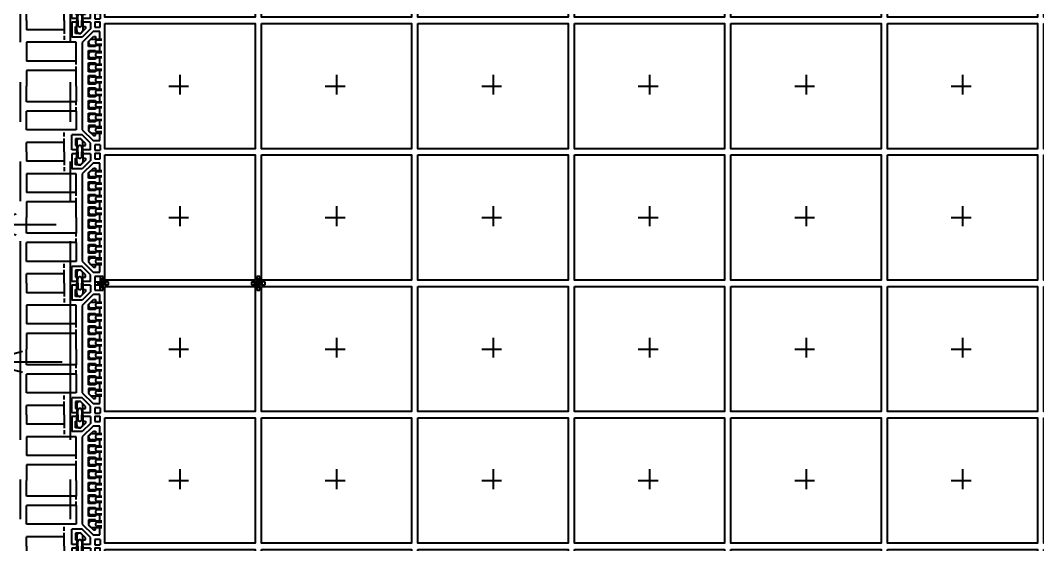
# Model space of a CAD drawing. Extents: x 98 to 785, y 191 to 514.
# Drawn here: x 151 to 232.3, y 289.6 to 331.5 of the extents above; entities that cross this region are included whole.
import ezdxf

# ---------------------------------------------------------------- set-up
doc = ezdxf.new("R2010")
doc.units = 0
doc.header["$LTSCALE"] = 12.7
doc.header["$MEASUREMENT"] = 0
doc.header["$PDMODE"] = 2
for name, pattern in [('CENTER', [2, 1.25, -0.25, 0.25, -0.25]), ('HIDDEN', [0.375, 0.25, -0.125]), ('PHANTOM', [2.5, 1.25, -0.25, 0.25, -0.25, 0.25, -0.25])]:
    doc.linetypes.add(name, pattern=pattern)
doc.layers.get('0').update_dxf_attribs({"linetype": 'CONTINUOUS'})
doc.layers.get('DEFPOINTS').update_dxf_attribs({"linetype": 'CONTINUOUS'})
for name, color, linetype in [('SH-01_CENTER', 2, 'CENTER'), ('SH-01_DIM', 4, 'CONTINUOUS'), ('SH-01_HATCH', 10, 'CONTINUOUS'), ('SH-01_HIDDEN', 6, 'HIDDEN'), ('SH-01_MISC', 5, 'CONTINUOUS'), ('SH-01_OBJECT', 7, 'CONTINUOUS'), ('SH-01_PHANTOM', 1, 'PHANTOM')]:
    doc.layers.add(name, color=color, linetype=linetype)
doc.styles.get("Standard").update_dxf_attribs({"font": 'simplex.shx', "width": 0.82})
doc.dimstyles.get("Standard").update_dxf_attribs({"dimtxt": 0.18, "dimasz": 0.18, "dimexe": 0.18, "dimexo": 0.0625, "dimgap": 0.09, "dimtad": 0, "dimtih": 1, "dimtoh": 1, "dimdec": 4, "dimzin": 0, "dimdsep": 46, "dimtxsty": 'STANDARD', "dimcen": 0.09, "dimadec": 0, "dimazin": 0, "dimtfac": 1, "dimtdec": 4, "dimtofl": 0, "dimtmove": 0, "dimatfit": 3, "dimfxl": 1, "dimtolj": 1, "dimtzin": 0, "dimarcsym": 0})
doc.dimstyles.new('STANDARD$0', dxfattribs={"dimtxt": 0.18, "dimasz": 0.18, "dimexe": 0.18, "dimexo": 0.0625, "dimgap": 0.09, "dimtad": 0, "dimtih": 1, "dimtoh": 1, "dimdec": 4, "dimzin": 0, "dimdsep": 46, "dimtxsty": 'STANDARD', "dimcen": 0.09, "dimadec": 0, "dimazin": 0, "dimtfac": 1, "dimtdec": 4, "dimtofl": 0, "dimtmove": 0, "dimatfit": 3, "dimfxl": 1, "dimtolj": 1, "dimtzin": 0, "dimarcsym": 0})

# ---------------------------------------------------------------- blocks, each defined once
blk = doc.blocks.new('_Open30')
at = {"color": 0, "lineweight": -2}
for p, q in [((-1, 0.268), (0, 0)), ((0, 0), (-1, -0.268)), ((0, 0), (-1, 0))]:
    blk.add_line(p, q, dxfattribs=at)
blk = doc.blocks.new('*D41')
at = {"layer": 'DEFPOINTS', "color": 0, "ltscale": 0.05, "transparency": 16777216}
for p in [(145.533, 341.864), (147.533, 341.864), (145.533, 315.201)]:
    blk.add_point(p, dxfattribs=at)
at = {"layer": 'SH-01_DIM', "ltscale": 0.05, "transparency": 16777216}
for p, q in [((145.533, 339.324), (145.533, 312.661)), ((147.533, 339.324), (147.533, 312.661)), ((142.358, 315.201), (136.806, 315.201)), ((147.533, 315.201), (145.533, 315.201)), ((150.708, 315.201), (153.883, 315.201))]:
    blk.add_line(p, q, dxfattribs=at)
at = {"layer": 'SH-01_DIM', "ltscale": 0.05, "transparency": 16777216, "xscale": 3.175000000000011, "yscale": 3.175000000000011, "zscale": 3.175000000000011}
blk.add_blockref('_Open30', (145.533, 315.201), dxfattribs=at)
at = {"layer": 'SH-01_DIM', "ltscale": 0.05, "transparency": 16777216, "xscale": 3.175000000000011, "yscale": 3.175000000000011, "zscale": 3.175000000000011, "rotation": 180}
blk.add_blockref('_Open30', (147.533, 315.201), dxfattribs=at)
at = {"layer": 'SH-01_DIM', "ltscale": 0.05, "transparency": 16777216, "insert": (130.721, 315.201), "char_height": 1.524, "attachment_point": 5}
blk.add_mtext('\\A1; 1.0000 TYP', dxfattribs=at)
blk = doc.blocks.new('*D42')
at = {"layer": 'DEFPOINTS', "color": 0, "ltscale": 0.05, "transparency": 16777216}
for p in [(148.033, 304.234), (148.033, 299.717), (145.033, 295.264)]:
    blk.add_point(p, dxfattribs=at)
at = {"layer": 'SH-01_DIM', "ltscale": 0.05, "transparency": 16777216}
for p, q in [((145.033, 297.804), (145.033, 306.774)), ((148.033, 302.257), (148.033, 306.774)), ((141.858, 304.234), (137.338, 304.234)), ((148.033, 304.234), (145.033, 304.234)), ((151.208, 304.234), (154.383, 304.234))]:
    blk.add_line(p, q, dxfattribs=at)
at = {"layer": 'SH-01_DIM', "ltscale": 0.05, "transparency": 16777216, "xscale": 3.175000000000011, "yscale": 3.175000000000011, "zscale": 3.175000000000011}
blk.add_blockref('_Open30', (145.033, 304.234), dxfattribs=at)
at = {"layer": 'SH-01_DIM', "ltscale": 0.05, "transparency": 16777216, "xscale": 3.175000000000011, "yscale": 3.175000000000011, "zscale": 3.175000000000011, "rotation": 180}
blk.add_blockref('_Open30', (148.033, 304.234), dxfattribs=at)
at = {"layer": 'SH-01_DIM', "ltscale": 0.05, "transparency": 16777216, "insert": (128.721, 304.234), "char_height": 1.524, "width": 5.89135, "attachment_point": 5}
blk.add_mtext('\\A1; 1.500+/-0.0762 TYP', dxfattribs=at)
blk = doc.blocks.new('A$C090B6B89')
at = {"layer": 'SH-01_HATCH', "ltscale": 0.05}
h = blk.add_hatch(dxfattribs=at)
h.set_pattern_fill('ANSI31', color=10, scale=0.25)
h.paths.add_polyline_path([(11.633, 0.047), (11.618, 0.047), (11.618, -0.128), (11.633, -0.128)])
h.paths.add_polyline_path([(11.633, 4.972), (11.618, 4.972), (11.618, 4.797), (11.633, 4.797)])
h = blk.add_hatch(dxfattribs=at)
h.set_pattern_fill('ANSI31', color=10, scale=0.25)
h.set_pattern_definition([(45, (16.64484, -6.121858), (-0.02209709, 0.02209709), [])])
h.paths.add_polyline_path([(12.543, 0.797), (12.368, 0.797), (12.368, 0.782), (12.543, 0.782)])
h.paths.add_polyline_path([(12.543, 1.062), (12.368, 1.062), (12.368, 1.047), (12.543, 1.047)])
h.paths.add_polyline_path([(12.543, 1.297), (12.368, 1.297), (12.368, 1.282), (12.543, 1.282)])
h.paths.add_polyline_path([(12.543, 1.797), (12.368, 1.797), (12.368, 1.782), (12.543, 1.782)])
h.paths.add_polyline_path([(12.543, 1.562), (12.368, 1.562), (12.368, 1.547), (12.543, 1.547)])
h.paths.add_polyline_path([(12.543, 2.062), (12.368, 2.062), (12.368, 2.047), (12.543, 2.047)])
h.paths.add_polyline_path([(12.543, 2.297), (12.368, 2.297), (12.368, 2.282), (12.543, 2.282)])
h.paths.add_polyline_path([(12.543, 2.562), (12.368, 2.562), (12.368, 2.547), (12.543, 2.547)])
h.paths.add_polyline_path([(12.543, 2.797), (12.368, 2.797), (12.368, 2.782), (12.543, 2.782)])
h.paths.add_polyline_path([(12.543, 3.062), (12.368, 3.062), (12.368, 3.047), (12.543, 3.047)])
h.paths.add_polyline_path([(12.543, 3.297), (12.368, 3.297), (12.368, 3.282), (12.543, 3.282)])
h.paths.add_polyline_path([(12.543, 3.562), (12.368, 3.562), (12.368, 3.547), (12.543, 3.547)])
h.paths.add_polyline_path([(12.543, 3.797), (12.368, 3.797), (12.368, 3.782), (12.543, 3.782)])
h.paths.add_polyline_path([(12.543, 4.062), (12.368, 4.062), (12.368, 4.047), (12.543, 4.047)])
at = {"layer": 'SH-01_HIDDEN'}
for p, q in [((11.618, 4.972), (11.618, 5.047)), ((11.663, 5.047), (11.663, 4.872)), ((11.823, 4.872), (11.823, 5.047)), ((11.868, 5.047), (11.868, 4.642)), ((11.618, 4.642), (11.618, 4.797)), ((11.862, 4.61), (11.78, 4.528)), ((12.098, 4.21), (12.18, 4.292)), ((12.213, 4.297), (12.618, 4.297)), ((12.618, 4.252), (12.443, 4.252)), ((12.443, 4.092), (12.618, 4.092)), ((12.368, 4.047), (12.213, 4.047)), ((12.213, 3.797), (12.368, 3.797)), ((12.618, 3.752), (12.443, 3.752)), ((12.618, 4.047), (12.543, 4.047)), ((12.543, 3.797), (12.618, 3.797)), ((12.368, 3.547), (12.213, 3.547)), ((12.213, 3.297), (12.368, 3.297)), ((12.443, 3.592), (12.618, 3.592)), ((12.618, 3.252), (12.443, 3.252)), ((12.618, 3.547), (12.543, 3.547)), ((12.543, 3.297), (12.618, 3.297)), ((12.368, 3.047), (12.213, 3.047)), ((12.443, 3.092), (12.618, 3.092)), ((12.618, 3.047), (12.543, 3.047)), ((12.213, 2.797), (12.368, 2.797)), ((12.368, 2.547), (12.213, 2.547)), ((12.618, 2.752), (12.443, 2.752)), ((12.443, 2.592), (12.618, 2.592)), ((12.543, 2.797), (12.618, 2.797)), ((12.618, 2.547), (12.543, 2.547)), ((12.213, 2.297), (12.368, 2.297)), ((12.368, 2.047), (12.213, 2.047)), ((12.618, 2.252), (12.443, 2.252)), ((12.443, 2.092), (12.618, 2.092)), ((12.543, 2.297), (12.618, 2.297)), ((12.618, 2.047), (12.543, 2.047)), ((12.213, 1.797), (12.368, 1.797)), ((12.618, 1.752), (12.443, 1.752)), ((12.543, 1.797), (12.618, 1.797)), ((12.368, 1.547), (12.213, 1.547)), ((12.213, 1.297), (12.368, 1.297)), ((12.443, 1.592), (12.618, 1.592)), ((12.618, 1.252), (12.443, 1.252)), ((12.618, 1.547), (12.543, 1.547)), ((12.543, 1.297), (12.618, 1.297)), ((12.368, 1.047), (12.213, 1.047)), ((12.443, 1.092), (12.618, 1.092)), ((12.618, 1.047), (12.543, 1.047)), ((12.098, 0.635), (12.18, 0.553)), ((12.368, 0.797), (12.213, 0.797)), ((12.213, 0.547), (12.618, 0.547)), ((12.443, 0.752), (12.618, 0.752)), ((12.618, 0.592), (12.443, 0.592)), ((12.618, 0.797), (12.543, 0.797)), ((11.618, 0.202), (11.618, -0.203)), ((11.862, 0.235), (11.78, 0.316)), ((11.868, -0.203), (11.868, 0.202)), ((11.663, -0.203), (11.663, -0.028)), ((11.823, -0.028), (11.823, -0.203))]:
    blk.add_line(p, q, dxfattribs=at)
at = {"layer": 'SH-01_HIDDEN', "ltscale": 0.05}
for p, q in [((11.118, 4.672), (11.118, 4.172)), ((11.593, 3.047), (11.593, 3.422)), ((11.593, 1.422), (11.593, 1.797)), ((11.118, 0.172), (11.118, 0.672))]:
    blk.add_line(p, q, dxfattribs=at)
at = {"layer": 'SH-01_HIDDEN'}
for centre, radius, start, end in [((11.743, 4.647), 0.125, 182.3382, 287.4807), ((11.743, 4.872), 0.08, 179.9999, 359.9999), ((11.743, 4.647), 0.125, 342.5191, 357.6616), ((12.218, 4.172), 0.125, 162.5194, 267.665), ((12.218, 4.173), 0.124, 92.3096, 107.5292), ((12.443, 4.172), 0.08, 90, 270), ((12.218, 3.672), 0.125, 92.3383, 267.6617), ((12.443, 3.672), 0.08, 90, 270), ((12.218, 3.172), 0.125, 92.3383, 267.6617), ((12.443, 3.172), 0.08, 90, 270), ((12.218, 2.672), 0.125, 92.3383, 267.6617), ((12.443, 2.672), 0.08, 90, 270), ((12.218, 2.172), 0.125, 92.3383, 267.6617), ((12.443, 2.172), 0.08, 90, 270), ((12.218, 1.672), 0.125, 92.3383, 267.6617), ((12.443, 1.672), 0.08, 90, 270), ((12.218, 1.172), 0.125, 92.3383, 267.6617), ((12.443, 1.172), 0.08, 90, 270), ((12.218, 0.672), 0.125, 92.335, 197.4806), ((12.218, 0.672), 0.124, 252.4708, 267.6904), ((12.443, 0.672), 0.08, 90, 270), ((11.743, 0.197), 0.125, 72.5192, 177.6617), ((11.743, -0.028), 0.08, 0, 180), ((11.743, 0.197), 0.125, 2.3383, 17.4808)]:
    blk.add_arc(centre, radius, start, end, dxfattribs=at)
at = {"layer": 'SH-01_OBJECT', "ltscale": 0.05}
for p, q in [((9.618, 5.047), (9.618, 4.672)), ((11.118, 5.047), (11.118, 4.672)), ((11.618, 4.972), (11.418, 4.972)), ((11.533, 4.972), (11.453, 4.972)), ((11.618, 4.972), (11.633, 4.972)), ((11.953, 4.972), (11.868, 4.972)), ((12.168, 4.972), (11.953, 4.972)), ((11.118, 4.672), (9.618, 4.672)), ((11.618, 4.797), (11.633, 4.797)), ((9.618, 4.172), (9.618, 3.422)), ((11.593, 4.172), (9.618, 4.172)), ((12.368, 4.062), (12.368, 4.047)), ((12.368, 3.782), (12.368, 3.797)), ((12.543, 4.062), (12.543, 4.047)), ((12.543, 3.782), (12.543, 3.797)), ((11.593, 3.422), (9.618, 3.422)), ((12.368, 3.547), (12.368, 3.562)), ((12.368, 3.282), (12.368, 3.297)), ((12.543, 3.547), (12.543, 3.562)), ((12.543, 3.282), (12.543, 3.297)), ((9.618, 3.047), (9.618, 2.422)), ((11.593, 3.047), (9.618, 3.047)), ((12.368, 3.047), (12.368, 3.062)), ((12.543, 3.047), (12.543, 3.062)), ((12.368, 2.782), (12.368, 2.797)), ((12.368, 2.547), (12.368, 2.562)), ((12.543, 2.782), (12.543, 2.797)), ((12.543, 2.547), (12.543, 2.562)), ((9.618, 1.797), (9.618, 2.422)), ((12.368, 2.282), (12.368, 2.297)), ((12.368, 2.047), (12.368, 2.062)), ((12.543, 2.282), (12.543, 2.297)), ((12.543, 2.047), (12.543, 2.062)), ((11.593, 1.797), (9.618, 1.797)), ((12.368, 1.782), (12.368, 1.797)), ((12.543, 1.782), (12.543, 1.797)), ((9.618, 0.672), (9.618, 1.422)), ((11.593, 1.422), (9.618, 1.422)), ((12.368, 1.547), (12.368, 1.562)), ((12.368, 1.282), (12.368, 1.297)), ((12.543, 1.547), (12.543, 1.562)), ((12.543, 1.282), (12.543, 1.297)), ((12.368, 1.047), (12.368, 1.062)), ((12.543, 1.047), (12.543, 1.062)), ((11.593, 0.672), (9.618, 0.672)), ((12.368, 0.782), (12.368, 0.797)), ((12.543, 0.782), (12.543, 0.797)), ((9.618, -0.203), (9.618, 0.172)), ((11.118, 0.172), (9.618, 0.172)), ((11.118, -0.203), (11.118, 0.172)), ((11.618, 0.047), (11.633, 0.047)), ((11.618, -0.128), (11.418, -0.128)), ((11.533, -0.128), (11.453, -0.128)), ((11.618, -0.128), (11.633, -0.128)), ((11.953, -0.128), (11.868, -0.128)), ((12.168, -0.128), (11.953, -0.128))]:
    blk.add_line(p, q, dxfattribs=at)
at = {"layer": 'SH-01_OBJECT'}
for p, q in [((11.418, 4.972), (11.418, 4.372)), ((11.618, 4.797), (11.618, 4.972)), ((11.633, 4.972), (11.633, 4.797)), ((11.868, 4.972), (11.868, 4.797)), ((12.168, 4.972), (12.168, 4.922)), ((12.168, 4.922), (12.168, 4.703)), ((12.343, 4.987), (12.343, 4.772)), ((12.343, 4.987), (12.558, 4.987)), ((12.558, 4.772), (12.558, 4.987)), ((11.568, 4.522), (11.568, 4.797)), ((11.568, 4.797), (11.618, 4.797)), ((11.774, 4.522), (11.568, 4.522)), ((11.968, 4.715), (11.774, 4.522)), ((12.168, 4.703), (11.837, 4.372)), ((12.274, 4.597), (11.843, 4.166)), ((11.868, 4.797), (11.968, 4.797)), ((11.968, 4.797), (11.968, 4.715)), ((12.543, 4.597), (12.274, 4.597)), ((12.343, 4.772), (12.558, 4.772)), ((12.543, 4.297), (12.543, 4.597)), ((11.837, 4.372), (11.418, 4.372)), ((11.593, 3.422), (11.593, 4.172)), ((11.843, 4.166), (11.843, 0.678)), ((12.093, 4.204), (12.286, 4.397)), ((12.093, 3.997), (12.093, 4.204)), ((12.286, 4.397), (12.368, 4.397)), ((12.368, 4.397), (12.368, 4.297)), ((12.368, 4.297), (12.543, 4.297)), ((12.368, 3.997), (12.093, 3.997)), ((12.093, 3.847), (12.368, 3.847)), ((12.093, 3.497), (12.093, 3.847)), ((12.543, 4.062), (12.368, 4.062)), ((12.543, 4.047), (12.368, 4.047)), ((12.368, 4.047), (12.368, 3.997)), ((12.368, 3.847), (12.368, 3.797)), ((12.543, 3.797), (12.368, 3.797)), ((12.543, 3.782), (12.368, 3.782)), ((12.543, 3.797), (12.543, 4.047)), ((12.368, 3.497), (12.093, 3.497)), ((12.093, 3.347), (12.368, 3.347)), ((12.093, 2.997), (12.093, 3.347)), ((12.368, 3.562), (12.543, 3.562)), ((12.543, 3.547), (12.368, 3.547)), ((12.368, 3.547), (12.368, 3.497)), ((12.368, 3.347), (12.368, 3.297)), ((12.368, 3.297), (12.543, 3.297)), ((12.543, 3.282), (12.368, 3.282)), ((12.543, 3.297), (12.543, 3.547)), ((11.593, 2.422), (11.593, 3.047)), ((12.368, 2.997), (12.093, 2.997)), ((12.093, 2.847), (12.368, 2.847)), ((12.093, 2.497), (12.093, 2.847)), ((12.368, 3.062), (12.543, 3.062)), ((12.543, 3.047), (12.368, 3.047)), ((12.368, 3.047), (12.368, 2.997)), ((12.368, 2.847), (12.368, 2.797)), ((12.543, 2.797), (12.543, 3.047)), ((12.368, 2.497), (12.093, 2.497)), ((12.368, 2.797), (12.543, 2.797)), ((12.543, 2.782), (12.368, 2.782)), ((12.368, 2.562), (12.543, 2.562)), ((12.543, 2.547), (12.368, 2.547)), ((12.368, 2.547), (12.368, 2.497)), ((12.543, 2.297), (12.543, 2.547)), ((11.593, 2.422), (11.593, 1.797)), ((12.093, 2.347), (12.368, 2.347)), ((12.093, 1.997), (12.093, 2.347)), ((12.368, 2.347), (12.368, 2.297)), ((12.368, 2.297), (12.543, 2.297)), ((12.543, 2.282), (12.368, 2.282)), ((12.368, 2.062), (12.543, 2.062)), ((12.543, 2.047), (12.368, 2.047)), ((12.368, 2.047), (12.368, 1.997)), ((12.543, 1.797), (12.543, 2.047)), ((12.368, 1.997), (12.093, 1.997)), ((12.093, 1.847), (12.368, 1.847)), ((12.093, 1.497), (12.093, 1.847)), ((12.368, 1.847), (12.368, 1.797)), ((12.368, 1.797), (12.543, 1.797)), ((12.543, 1.782), (12.368, 1.782)), ((11.593, 1.422), (11.593, 0.672)), ((12.368, 1.497), (12.093, 1.497)), ((12.093, 1.347), (12.368, 1.347)), ((12.093, 0.997), (12.093, 1.347)), ((12.368, 1.562), (12.543, 1.562)), ((12.543, 1.547), (12.368, 1.547)), ((12.368, 1.547), (12.368, 1.497)), ((12.368, 1.347), (12.368, 1.297)), ((12.368, 1.297), (12.543, 1.297)), ((12.543, 1.282), (12.368, 1.282)), ((12.543, 1.297), (12.543, 1.547)), ((12.368, 0.997), (12.093, 0.997)), ((12.368, 0.847), (12.093, 0.847)), ((12.093, 0.847), (12.093, 0.64)), ((12.368, 1.062), (12.543, 1.062)), ((12.543, 1.047), (12.368, 1.047)), ((12.368, 1.047), (12.368, 0.997)), ((12.368, 0.797), (12.368, 0.847)), ((12.543, 0.797), (12.543, 1.047)), ((11.837, 0.472), (11.418, 0.472)), ((11.418, -0.128), (11.418, 0.472)), ((12.168, 0.141), (11.837, 0.472)), ((11.843, 0.678), (12.274, 0.247)), ((12.093, 0.64), (12.286, 0.447)), ((12.286, 0.447), (12.368, 0.447)), ((12.543, 0.797), (12.368, 0.797)), ((12.543, 0.782), (12.368, 0.782)), ((12.368, 0.447), (12.368, 0.547)), ((12.368, 0.547), (12.543, 0.547)), ((12.543, 0.247), (12.543, 0.547)), ((11.774, 0.322), (11.568, 0.322)), ((11.568, 0.322), (11.568, 0.047)), ((11.568, 0.047), (11.618, 0.047)), ((11.618, 0.047), (11.618, -0.128)), ((11.633, -0.128), (11.633, 0.047)), ((11.968, 0.129), (11.774, 0.322)), ((11.868, -0.128), (11.868, 0.047)), ((11.868, 0.047), (11.968, 0.047)), ((11.968, 0.047), (11.968, 0.129)), ((12.168, -0.078), (12.168, 0.141)), ((12.274, 0.247), (12.543, 0.247)), ((12.558, 0.072), (12.343, 0.072)), ((12.343, 0.072), (12.343, -0.143)), ((12.558, 0.072), (12.558, -0.143)), ((12.168, -0.128), (12.168, -0.078)), ((12.343, -0.143), (12.558, -0.143))]:
    blk.add_line(p, q, dxfattribs=at)
blk = doc.blocks.new('A$C548803C5')
at = {"layer": 'SH-01_CENTER', "ltscale": 0.05}
for p, q in [((1, 1.451), (1, 0.549)), ((0.549, 1), (1.451, 1))]:
    blk.add_line(p, q, dxfattribs=at)
at = {"layer": 'SH-01_MISC', "ltscale": 0.05}
blk.add_lwpolyline([(-2, 3.5), (4, 3.5), (4, -1.5), (-2, -1.5)], close=True, dxfattribs=at)
blk = doc.blocks.new('A$C1C491FD5')
at = {"layer": 'SH-01_HATCH', "ltscale": 0.05}
h = blk.add_hatch(dxfattribs=at)
h.set_pattern_fill('ANSI31', color=10, scale=0.25)
h.set_pattern_definition([(45, (-0.27461, 0.535512), (-0.0220971, 0.0220971), [])])
h.paths.add_polyline_path([(-0.534, 1.186), (-0.654, 1.186), (-0.654, 1.086), (-0.754, 1.086), (-0.754, 0.966), (-0.654, 0.966), (-0.654, 0.866), (-0.534, 0.866), (-0.534, 0.966), (-0.434, 0.966), (-0.434, 1.086), (-0.534, 1.086)])
at = {"layer": 'SH-01_HIDDEN'}
for p, q in [((-0.654, 1.301), (-0.654, 1.186)), ((-0.534, 1.301), (-0.654, 1.301)), ((-0.534, 1.186), (-0.534, 1.301)), ((-0.869, 0.966), (-0.754, 0.966)), ((-0.654, 0.866), (-0.654, 0.751)), ((-0.534, 0.751), (-0.534, 0.866)), ((-0.319, 1.086), (-0.434, 1.086)), ((-0.434, 0.966), (-0.319, 0.966)), ((-0.319, 0.966), (-0.319, 1.086)), ((-0.654, 0.751), (-0.534, 0.751))]:
    blk.add_line(p, q, dxfattribs=at)
at = {"layer": 'SH-01_HIDDEN', "ltscale": 0.05}
for q in [(-0.754, 1.086), (-0.869, 0.966)]:
    blk.add_line((-0.869, 1.086), q, dxfattribs=at)
at = {"layer": 'SH-01_OBJECT'}
for p, q in [((-0.754, 1.086), (-0.654, 1.086)), ((-0.754, 1.086), (-0.754, 0.966)), ((-0.754, 0.966), (-0.654, 0.966)), ((-0.534, 1.186), (-0.654, 1.186)), ((-0.654, 0.866), (-0.654, 0.966)), ((-0.654, 0.866), (-0.534, 0.866)), ((-0.534, 1.186), (-0.534, 1.086)), ((-0.434, 1.086), (-0.534, 1.086)), ((-0.534, 1.086), (-0.534, 1.086)), ((-0.434, 0.966), (-0.534, 0.966)), ((-0.534, 0.866), (-0.534, 0.966)), ((-0.434, 0.966), (-0.434, 1.086))]:
    blk.add_line(p, q, dxfattribs=at)
at = {"layer": 'SH-01_OBJECT', "ltscale": 0.05}
blk.add_line((-0.654, 1.186), (-0.654, 1.086), dxfattribs=at)

msp = doc.modelspace()

# ---------------------------------------------------------------- linework, layer by layer
at = {"layer": 'SH-01_PHANTOM'}
for p, q in [((151.03313, 266.26424), (151.03313, 428.26424)), ((155.03313, 266.26424), (155.03313, 428.26424))]:
    msp.add_line(p, q, dxfattribs=at)

# ---------------------------------------------------------------- block references
at = {"layer": 'SH-01_MISC', "ltscale": 0.05, "xscale": 2, "yscale": 2, "zscale": 2, "row_count": 15, "column_count": 46, "row_spacing": 10.5, "column_spacing": 12.5}
msp.add_blockref('A$C548803C5', (161.78313, 271.76424), dxfattribs=at)
at = {"layer": 'SH-01_OBJECT', "ltscale": 0.05, "xscale": 2, "yscale": 2, "zscale": 2, "row_count": 15, "column_count": 1, "row_spacing": 10.5, "column_spacing": 0}
msp.add_blockref('A$C090B6B89', (132.29777, 268.91974), dxfattribs=at)
at = {"layer": 'SH-01_OBJECT', "ltscale": 0.05, "xscale": 2, "yscale": 2, "zscale": 2}
for p in [(158.72157, 308.46219), (171.22157, 308.46219)]:
    msp.add_blockref('A$C1C491FD5', p, dxfattribs=at)

# ---------------------------------------------------------------- dimensions: what is measured, and where the dimension line sits
at = {"layer": 'SH-01_DIM', "ltscale": 0.05}
for base, p1, p2, text, dimstyle, override, picture, middle in [((145.53313, 315.20067), (147.53313, 341.86424), (145.53313, 341.86424), '<> TYP', 'STANDARD$0', {"dimscale": 25.4, "dimtxt": 0.06, "dimasz": 0.125, "dimexe": 0.1, "dimexo": 0.1, "dimgap": 0.01, "dimtih": 0, "dimtoh": 0, "dimlfac": 0.5, "dimzin": 1, "dimpost": ' <>\\X', "dimblk": 'Open30', "dimcen": -0.09, "dimclrd": 256, "dimclre": 256, "dimclrt": 256, "dimazin": 1, "dimtp": 0.03, "dimtm": 0.03, "dimtofl": 1, "dimldrblk": 'Open30', "dimlwd": -1, "dimlwe": -1}, '*D41', (130.72059, 315.20067)), ((148.03313, 304.23445), (145.03313, 295.26424), (148.03313, 299.71747), '<>+/-0.0762 TYP', 'STANDARD', {"dimscale": 25.4, "dimtxt": 0.06, "dimasz": 0.125, "dimexe": 0.1, "dimexo": 0.1, "dimgap": 0.03, "dimtih": 0, "dimtoh": 0, "dimdec": 3, "dimlfac": 0.5, "dimzin": 1, "dimpost": ' <>\\X', "dimblk": 'Open30', "dimcen": -0.09, "dimclrd": 256, "dimclre": 256, "dimclrt": 256, "dimazin": 1, "dimtp": 0.03, "dimtm": 0.03, "dimtofl": 1, "dimldrblk": 'Open30', "dimlwd": -1, "dimlwe": -1}, '*D42', (128.72123, 304.23445))]:
    dim = msp.add_linear_dim(base=base, p1=p1, p2=p2, text=text, dimstyle=dimstyle, override=override, dxfattribs=at)
    dim.commit()
    dim.dimension.update_dxf_attribs({"geometry": picture, "text_midpoint": middle, "dimtype": 128})

doc.saveas('drawing.dxf')
